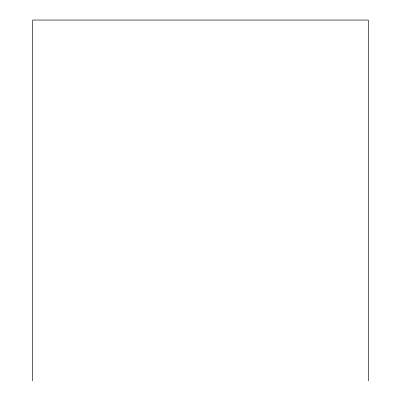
<?xml version="1.0" encoding="UTF-8"?>
<svg xmlns="http://www.w3.org/2000/svg" width="401" height="401" viewBox="0 0 401 401"><rect width="100%" height="100%" fill="white"/><g stroke="black" fill="none" stroke-linecap="round" stroke-linejoin="round"><path stroke-width="0.6" d="M368.298 380.95L368.298 20.05L32.702 20.05L32.702 380.95"/></g></svg>
